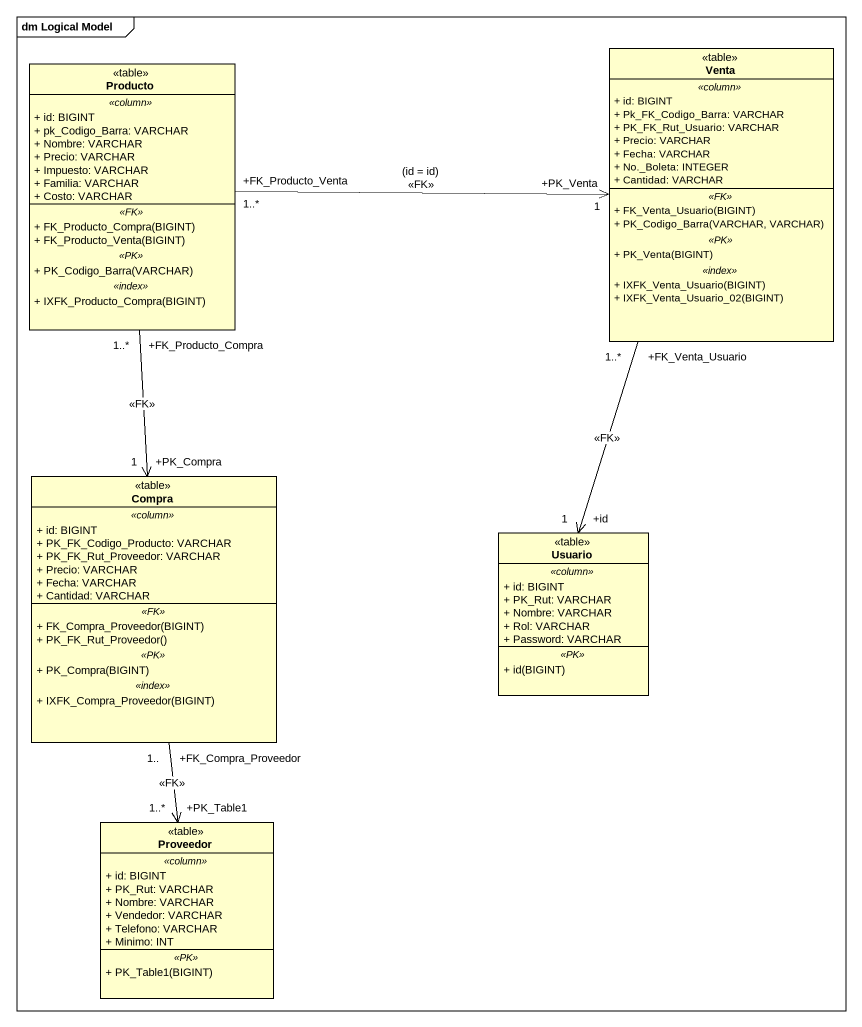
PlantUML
@startuml
mainframe dm Logical Model
hide circle
hide empty members
skinparam classAttributeIconSize 0
class Venta <<table>> {
  .. <<column>> ..
  + id: BIGINT
  + Pk_FK_Codigo_Barra: VARCHAR
  + PK_FK_Rut_Usuario: VARCHAR
  + Precio: VARCHAR
  + Fecha: VARCHAR
  + No._Boleta: INTEGER
  + Cantidad: VARCHAR
  .. <<FK>> ..
  + FK_Venta_Usuario(BIGINT)
  + PK_Codigo_Barra(VARCHAR, VARCHAR)
  .. <<PK>> ..
  + PK_Venta(BIGINT)
  .. <<index>> ..
  + IXFK_Venta_Usuario(BIGINT)
  + IXFK_Venta_Usuario_02(BIGINT)
}
class Producto <<table>> {
  .. <<column>> ..
  + id: BIGINT
  + pk_Codigo_Barra: VARCHAR
  + Nombre: VARCHAR
  + Precio: VARCHAR
  + Impuesto: VARCHAR
  + Familia: VARCHAR
  + Costo: VARCHAR
  .. <<FK>> ..
  + FK_Producto_Compra(BIGINT)
  + FK_Producto_Venta(BIGINT)
  .. <<PK>> ..
  + PK_Codigo_Barra(VARCHAR)
  .. <<index>> ..
  + IXFK_Producto_Compra(BIGINT)
}
class Compra <<table>> {
  .. <<column>> ..
  + id: BIGINT
  + PK_FK_Codigo_Producto: VARCHAR
  + PK_FK_Rut_Proveedor: VARCHAR
  + Precio: VARCHAR
  + Fecha: VARCHAR
  + Cantidad: VARCHAR
  .. <<FK>> ..
  + FK_Compra_Proveedor(BIGINT)
  + PK_FK_Rut_Proveedor()
  .. <<PK>> ..
  + PK_Compra(BIGINT)
  .. <<index>> ..
  + IXFK_Compra_Proveedor(BIGINT)
}
class Usuario <<table>> {
  .. <<column>> ..
  + id: BIGINT
  + PK_Rut: VARCHAR
  + Nombre: VARCHAR
  + Rol: VARCHAR
  + Password: VARCHAR
  .. <<PK>> ..
  + id(BIGINT)
}
class Proveedor <<table>> {
  .. <<column>> ..
  + id: BIGINT
  + PK_Rut: VARCHAR
  + Nombre: VARCHAR
  + Vendedor: VARCHAR
  + Telefono: VARCHAR
  + Minimo: INT
  .. <<PK>> ..
  + PK_Table1(BIGINT)
}
Venta "+FK_Venta_Usuario\n1..*" --> "+id\n1" Usuario : <<FK>>
Producto "+FK_Producto_Venta\n1..*" -right-> "+PK_Venta\n1" Venta : (id = id)\n<<FK>>
Producto "+FK_Producto_Compra\n1..*" --> "+PK_Compra\n1" Compra : <<FK>>
Compra "+FK_Compra_Proveedor\n1.." --> "+PK_Table1\n1..*" Proveedor : <<FK>>
@enduml
